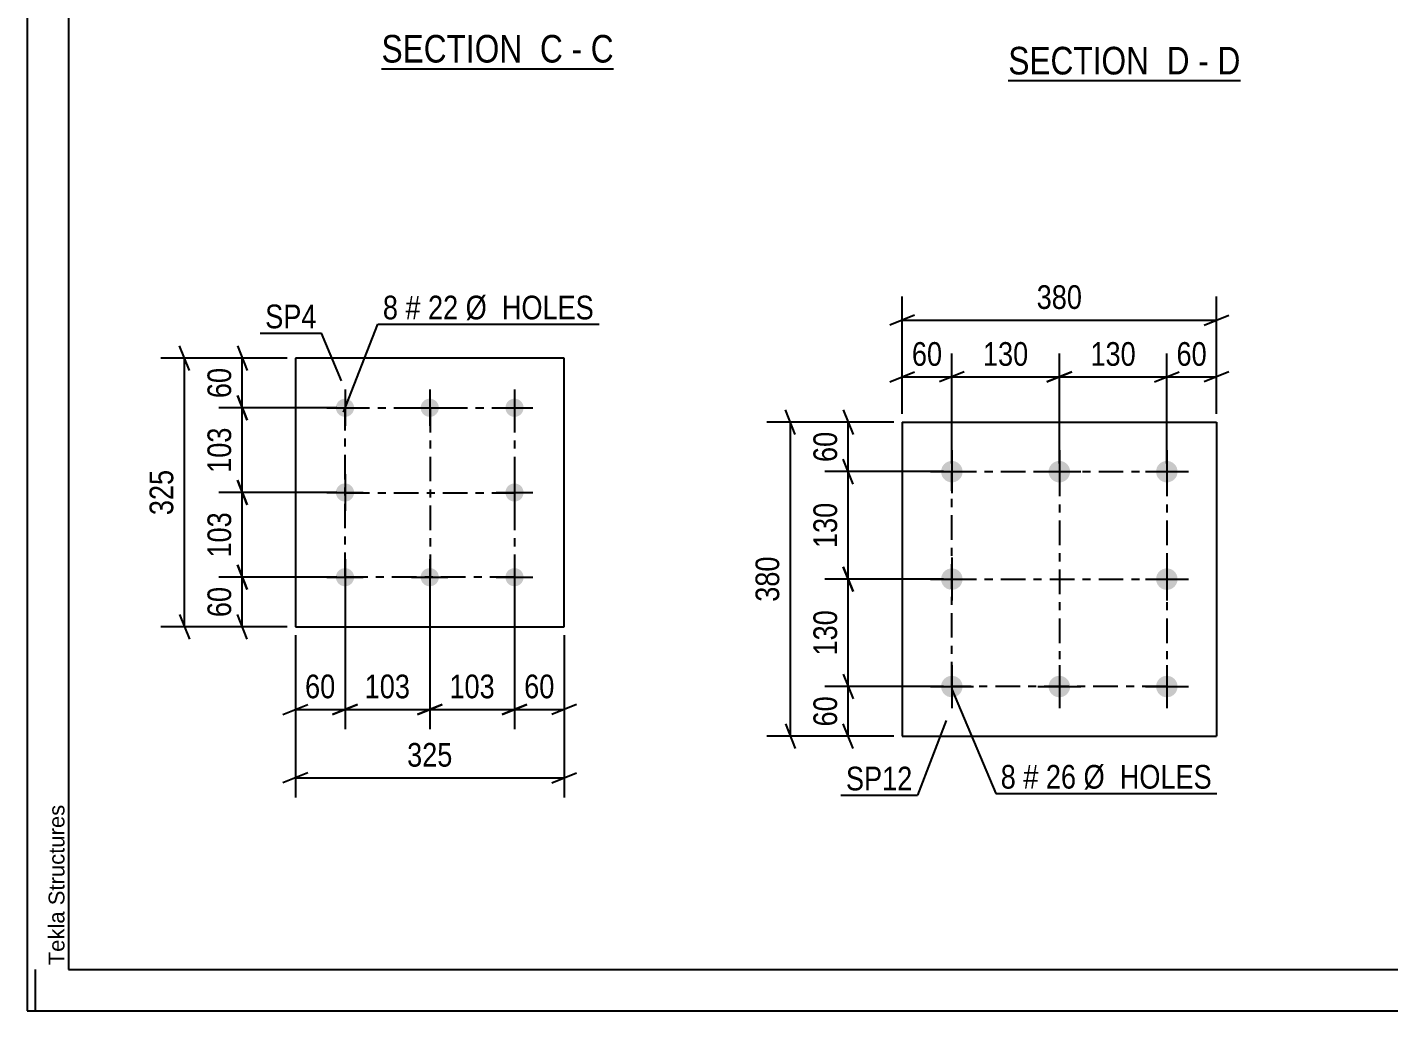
# Model space of a CAD drawing. Header units: millimetres. Extents: x 0 to 841, y 0 to 594.
# Drawn here: x 0 to 164.7, y 0 to 119 of the extents above; entities that cross this region are included whole.
import ezdxf

# ---------------------------------------------------------------- set-up
doc = ezdxf.new("R2010")
doc.units = ezdxf.units.MM
doc.linetypes.add('DXK_LINE_DOT3', pattern=[5.9187, 2.979, -0.9799, 0.9799, -0.9799])
doc.styles.add('Arial', font='arial.ttf', dxfattribs={"height": 0.2})
doc.styles.add('Arial Narrow', font='ARIALN.TTF', dxfattribs={"height": 0.2})

# ---------------------------------------------------------------- blocks, each defined once
blk = doc.blocks.new('Unknown-283124494-1135')
at = {"color": 5, "linetype": 'Continuous'}
for p, q in [((0, 594), (0, 0)), ((5, 589), (5, 5)), ((1, 0), (1, 5)), ((5, 5), (836, 5)), ((0, 0), (841, 0))]:
    blk.add_line(p, q, dxfattribs=at)
at = {"color": 174, "linetype": 'Continuous', "style": 'Arial'}
blk.add_text('Tekla Structures', height=1.9102, rotation=90, dxfattribs=at).set_placement((4.5, 5.5))
blk = doc.blocks.new('Unknown-283124494-13 - 15674')
at = {"color": 6, "linetype": 'Continuous'}
blk.add_line((42.85, 113.98), (70.92, 113.98), dxfattribs=at)
at = {"color": 0, "linetype": 'Continuous'}
for points in [[(60.96, 114.73), (60.96, 118.23), (42.85, 118.23), (42.85, 114.73)], [(64.77, 114.73), (64.77, 118.23), (62.01, 118.23), (62.01, 114.73)], [(67.1, 114.73), (67.1, 118.23), (65.82, 118.23), (65.82, 114.73)], [(70.92, 114.73), (70.92, 118.23), (68.15, 118.23), (68.15, 114.73)]]:
    blk.add_wipeout(points, dxfattribs=at)
at = {"color": 7, "linetype": 'Continuous', "style": 'Arial Narrow'}
for s, p in [('SECTION ', (42.85, 114.73)), ('C', (62.01, 114.73)), ('C', (68.15, 114.73)), ('-', (65.82, 114.73))]:
    blk.add_text(s, height=3.34, dxfattribs=at).set_placement(p)
blk = doc.blocks.new('Unknown-283124494-14 - 6029')
at = {"color": 6, "linetype": 'Continuous'}
blk.add_line((118.65, 112.54), (146.72, 112.54), dxfattribs=at)
at = {"color": 0, "linetype": 'Continuous'}
for points in [[(136.75, 113.29), (136.75, 116.79), (118.65, 116.79), (118.65, 113.29)], [(140.57, 113.29), (140.57, 116.79), (137.8, 116.79), (137.8, 113.29)], [(142.9, 113.29), (142.9, 116.79), (141.62, 116.79), (141.62, 113.29)], [(146.72, 113.29), (146.72, 116.79), (143.95, 116.79), (143.95, 113.29)]]:
    blk.add_wipeout(points, dxfattribs=at)
at = {"color": 7, "linetype": 'Continuous', "style": 'Arial Narrow'}
for s, p in [('SECTION ', (118.65, 113.29)), ('D', (137.8, 113.29)), ('D', (143.95, 113.29)), ('-', (141.62, 113.29))]:
    blk.add_text(s, height=3.34, dxfattribs=at).set_placement(p)
blk = doc.blocks.new('Bolt-283124494-5591 - 5557')
at = {"linetype": 'Continuous'}
for points in [[(111.82, 66.53, -1), (111.82, 63.93, -1)], [(124.82, 66.53, -1), (124.82, 63.93, -1)], [(137.82, 66.53, -1), (137.82, 63.93, -1)], [(111.82, 53.53, -1), (111.82, 50.93, -1)], [(137.82, 53.53, -1), (137.82, 50.93, -1)], [(111.82, 40.53, -1), (111.82, 37.93, -1)], [(124.82, 40.53, -1), (124.82, 37.93, -1)], [(137.82, 40.53, -1), (137.82, 37.93, -1)]]:
    blk.add_hatch(color=1, dxfattribs=at).paths.add_polyline_path(points)
at = {"color": 1, "linetype": 'Continuous'}
for p, q in [((111.82, 67.83), (111.82, 62.63)), ((124.82, 67.83), (124.82, 62.63)), ((137.82, 67.83), (137.82, 62.63)), ((109.22, 65.23), (114.42, 65.23)), ((122.22, 65.23), (127.42, 65.23)), ((135.22, 65.23), (140.42, 65.23)), ((111.82, 54.83), (111.82, 49.63)), ((137.82, 54.83), (137.82, 49.63)), ((109.22, 52.23), (114.42, 52.23)), ((135.22, 52.23), (140.42, 52.23)), ((111.82, 41.83), (111.82, 36.63)), ((124.82, 41.83), (124.82, 36.63)), ((137.82, 41.83), (137.82, 36.63)), ((109.22, 39.23), (114.42, 39.23)), ((122.22, 39.23), (127.42, 39.23)), ((135.22, 39.23), (140.42, 39.23))]:
    blk.add_line(p, q, dxfattribs=at)
blk = doc.blocks.new('Part-283124494-5596 - 5557')
at = {"color": 2, "linetype": 'Continuous'}
for p, q in [((105.82, 71.23), (105.82, 33.23)), ((105.82, 71.23), (143.82, 71.23)), ((143.82, 71.23), (143.82, 33.23)), ((105.82, 33.23), (143.82, 33.23))]:
    blk.add_line(p, q, dxfattribs=at)
blk = doc.blocks.new('Bolt-283124494-5352 - 5290')
at = {"linetype": 'Continuous'}
for points in [[(38.43, 74.06, -1), (38.43, 71.86, -1)], [(48.68, 74.06, -1), (48.68, 71.86, -1)], [(58.93, 74.06, -1), (58.93, 71.86, -1)], [(38.43, 63.81, -1), (38.43, 61.61, -1)], [(58.93, 63.81, -1), (58.93, 61.61, -1)], [(38.43, 53.56, -1), (38.43, 51.36, -1)], [(48.68, 53.56, -1), (48.68, 51.36, -1)], [(58.93, 53.56, -1), (58.93, 51.36, -1)]]:
    blk.add_hatch(color=1, dxfattribs=at).paths.add_polyline_path(points)
at = {"color": 1, "linetype": 'Continuous'}
for p, q in [((38.43, 75.16), (38.43, 70.76)), ((48.68, 75.16), (48.68, 70.76)), ((58.93, 75.16), (58.93, 70.76)), ((36.23, 72.96), (40.63, 72.96)), ((46.48, 72.96), (50.88, 72.96)), ((56.73, 72.96), (61.13, 72.96)), ((38.43, 64.91), (38.43, 60.51)), ((58.93, 64.91), (58.93, 60.51)), ((36.23, 62.71), (40.63, 62.71)), ((56.73, 62.71), (61.13, 62.71)), ((38.43, 54.66), (38.43, 50.26)), ((48.68, 54.66), (48.68, 50.26)), ((58.93, 54.66), (58.93, 50.26)), ((36.23, 52.46), (40.63, 52.46)), ((46.48, 52.46), (50.88, 52.46)), ((56.73, 52.46), (61.13, 52.46))]:
    blk.add_line(p, q, dxfattribs=at)
blk = doc.blocks.new('Part-283124494-5357 - 5290')
at = {"color": 2, "linetype": 'Continuous'}
for p, q in [((32.43, 78.96), (32.43, 46.46)), ((64.93, 78.96), (32.43, 78.96)), ((64.93, 46.46), (64.93, 78.96)), ((32.43, 46.46), (64.93, 46.46))]:
    blk.add_line(p, q, dxfattribs=at)
blk = doc.blocks.new('Rectangle-283124494-5683 - 5557')
at = {"color": 1, "linetype": 'DXK_LINE_DOT3'}
blk.add_lwpolyline([(111.82, 65.23), (137.82, 65.23), (137.82, 39.23), (111.82, 39.23), (111.82, 65.23)], close=True, dxfattribs=at)
blk = doc.blocks.new('Rectangle-283124494-5445 - 5290')
at = {"color": 1, "linetype": 'DXK_LINE_DOT3'}
blk.add_lwpolyline([(38.43, 72.96), (58.93, 72.96), (58.93, 52.46), (38.43, 52.46), (38.43, 72.96)], close=True, dxfattribs=at)
blk = doc.blocks.new('Line-283124494-5676 - 5557')
at = {"color": 1, "linetype": 'DXK_LINE_DOT3'}
blk.add_line((124.82, 65.23), (124.82, 39.23), dxfattribs=at)
blk = doc.blocks.new('Line-283124494-5438 - 5290')
at = {"color": 1, "linetype": 'DXK_LINE_DOT3'}
blk.add_line((48.73, 72.96), (48.73, 52.46), dxfattribs=at)
blk = doc.blocks.new('Line-283124494-5669 - 5557')
at = {"color": 1, "linetype": 'DXK_LINE_DOT3'}
blk.add_line((111.82, 52.23), (137.82, 52.23), dxfattribs=at)
blk = doc.blocks.new('Line-283124494-5430 - 5290')
at = {"color": 1, "linetype": 'DXK_LINE_DOT3'}
blk.add_line((38.43, 62.66), (58.93, 62.66), dxfattribs=at)
blk = doc.blocks.new('StraightDimension-283124494-5602 - 5557')
at = {"color": 7, "linetype": 'Continuous'}
for p, q in [((98.69, 72.73), (99.89, 69.73)), ((104.82, 71.23), (96.44, 71.23)), ((99.29, 65.23), (99.29, 71.23)), ((99.89, 63.73), (98.69, 66.73)), ((110.82, 65.23), (96.44, 65.23))]:
    blk.add_line(p, q, dxfattribs=at)
at = {"color": 0}
blk.add_wipeout([(98.54, 70.66), (94.34, 70.66), (94.34, 65.8), (98.54, 65.8)], dxfattribs=at)
at = {"color": 3, "style": 'Arial Narrow'}
blk.add_text('60', height=2.863, rotation=90.0002, dxfattribs=at).set_placement((97.94, 66.4))
blk = doc.blocks.new('StraightDimension-283124494-5612 - 5557')
at = {"color": 7, "linetype": 'Continuous'}
for p, q in [((98.69, 40.73), (99.89, 37.73)), ((110.82, 39.23), (96.44, 39.23)), ((99.29, 33.23), (99.29, 39.23)), ((99.89, 31.73), (98.69, 34.73)), ((104.82, 33.23), (96.44, 33.23))]:
    blk.add_line(p, q, dxfattribs=at)
at = {"color": 0}
blk.add_wipeout([(98.54, 38.66), (94.34, 38.66), (94.34, 33.8), (98.54, 33.8)], dxfattribs=at)
at = {"color": 3, "style": 'Arial Narrow'}
blk.add_text('60', height=2.863, rotation=90.0002, dxfattribs=at).set_placement((97.94, 34.4))
blk = doc.blocks.new('StraightDimension-283124494-5623 - 5557')
at = {"color": 7, "linetype": 'Continuous'}
for p, q in [((92.89, 69.73), (91.69, 72.73)), ((104.82, 71.23), (89.44, 71.23)), ((92.29, 33.23), (92.29, 71.23)), ((91.69, 34.73), (92.89, 31.73)), ((104.82, 33.23), (89.44, 33.23))]:
    blk.add_line(p, q, dxfattribs=at)
at = {"color": 0}
blk.add_wipeout([(91.54, 55.57), (87.34, 55.57), (87.34, 48.89), (91.54, 48.89)], dxfattribs=at)
at = {"color": 3, "style": 'Arial Narrow'}
blk.add_text('380', height=2.863, rotation=90.0002, dxfattribs=at).set_placement((90.94, 49.49))
blk = doc.blocks.new('StraightDimension-283124494-5638 - 5557')
at = {"color": 7, "linetype": 'Continuous'}
for p, q in [((137.82, 66.23), (137.82, 79.54)), ((143.82, 72.23), (143.82, 79.54)), ((136.32, 76.09), (139.32, 77.29)), ((137.82, 76.69), (143.82, 76.69)), ((145.32, 77.29), (142.32, 76.09))]:
    blk.add_line(p, q, dxfattribs=at)
at = {"color": 0}
blk.add_wipeout([(143.25, 77.44), (143.25, 81.64), (138.39, 81.64), (138.39, 77.44)], dxfattribs=at)
at = {"color": 3, "style": 'Arial Narrow'}
blk.add_text('60', height=2.863, dxfattribs=at).set_placement((138.99, 78.04))
blk = doc.blocks.new('StraightDimension-283124494-5648 - 5557')
at = {"color": 7, "linetype": 'Continuous'}
for p, q in [((105.82, 72.23), (105.82, 79.54)), ((111.82, 66.23), (111.82, 79.54)), ((104.32, 76.09), (107.32, 77.29)), ((105.82, 76.69), (111.82, 76.69)), ((113.32, 77.29), (110.32, 76.09))]:
    blk.add_line(p, q, dxfattribs=at)
at = {"color": 0}
blk.add_wipeout([(111.25, 77.44), (111.25, 81.64), (106.39, 81.64), (106.39, 77.44)], dxfattribs=at)
at = {"color": 3, "style": 'Arial Narrow'}
blk.add_text('60', height=2.863, dxfattribs=at).set_placement((106.99, 78.04))
blk = doc.blocks.new('StraightDimension-283124494-5659 - 5557')
at = {"color": 7, "linetype": 'Continuous'}
for p, q in [((105.82, 72.23), (105.82, 86.42)), ((143.82, 72.23), (143.82, 86.42)), ((107.32, 84.17), (104.32, 82.97)), ((142.32, 82.97), (145.32, 84.17)), ((105.82, 83.57), (143.82, 83.57))]:
    blk.add_line(p, q, dxfattribs=at)
at = {"color": 0}
blk.add_wipeout([(128.16, 84.32), (128.16, 88.52), (121.48, 88.52), (121.48, 84.32)], dxfattribs=at)
at = {"color": 3, "style": 'Arial Narrow'}
blk.add_text('380', height=2.863, dxfattribs=at).set_placement((122.08, 84.92))
blk = doc.blocks.new('StraightDimension-283124494-13911 - 5557')
at = {"color": 7, "linetype": 'Continuous'}
for p, q in [((99.89, 50.73), (98.69, 53.73)), ((110.82, 52.23), (96.44, 52.23)), ((99.29, 39.23), (99.29, 52.23)), ((98.69, 40.73), (99.89, 37.73)), ((110.82, 39.23), (96.44, 39.23))]:
    blk.add_line(p, q, dxfattribs=at)
at = {"color": 0}
blk.add_wipeout([(98.54, 49.07), (94.34, 49.07), (94.34, 42.39), (98.54, 42.39)], dxfattribs=at)
at = {"color": 3, "style": 'Arial Narrow'}
blk.add_text('130', height=2.863, rotation=90.0002, dxfattribs=at).set_placement((97.94, 42.99))
blk = doc.blocks.new('StraightDimension-283124494-13913 - 5557')
at = {"color": 7, "linetype": 'Continuous'}
for p, q in [((99.89, 63.73), (98.69, 66.73)), ((110.82, 65.23), (96.44, 65.23)), ((99.29, 52.23), (99.29, 65.23)), ((98.69, 53.73), (99.89, 50.73)), ((110.82, 52.23), (96.44, 52.23))]:
    blk.add_line(p, q, dxfattribs=at)
at = {"color": 0}
blk.add_wipeout([(98.54, 62.07), (94.34, 62.07), (94.34, 55.39), (98.54, 55.39)], dxfattribs=at)
at = {"color": 3, "style": 'Arial Narrow'}
blk.add_text('130', height=2.863, rotation=90.0002, dxfattribs=at).set_placement((97.94, 55.99))
blk = doc.blocks.new('StraightDimension-283124494-13933 - 5557')
at = {"color": 7, "linetype": 'Continuous'}
for p, q in [((111.82, 66.23), (111.82, 79.54)), ((124.82, 66.23), (124.82, 79.54)), ((113.32, 77.29), (110.32, 76.09)), ((111.82, 76.69), (124.82, 76.69)), ((123.32, 76.09), (126.32, 77.29))]:
    blk.add_line(p, q, dxfattribs=at)
at = {"color": 0}
blk.add_wipeout([(121.66, 77.44), (121.66, 81.64), (114.98, 81.64), (114.98, 77.44)], dxfattribs=at)
at = {"color": 3, "style": 'Arial Narrow'}
blk.add_text('130', height=2.863, dxfattribs=at).set_placement((115.58, 78.04))
blk = doc.blocks.new('StraightDimension-283124494-13935 - 5557')
at = {"color": 7, "linetype": 'Continuous'}
for p, q in [((124.82, 66.23), (124.82, 79.54)), ((137.82, 66.23), (137.82, 79.54)), ((126.32, 77.29), (123.32, 76.09)), ((124.82, 76.69), (137.82, 76.69)), ((136.32, 76.09), (139.32, 77.29))]:
    blk.add_line(p, q, dxfattribs=at)
at = {"color": 0}
blk.add_wipeout([(134.66, 77.44), (134.66, 81.64), (127.98, 81.64), (127.98, 77.44)], dxfattribs=at)
at = {"color": 3, "style": 'Arial Narrow'}
blk.add_text('130', height=2.863, dxfattribs=at).set_placement((128.58, 78.04))
blk = doc.blocks.new('StraightDimension-283124494-5373 - 5290')
at = {"color": 7, "linetype": 'Continuous'}
for p, q in [((25.41, 53.96), (26.61, 50.96)), ((37.43, 52.46), (23.16, 52.46)), ((26.01, 46.46), (26.01, 52.46)), ((26.61, 44.96), (25.41, 47.96)), ((31.43, 46.46), (23.16, 46.46))]:
    blk.add_line(p, q, dxfattribs=at)
at = {"color": 0}
blk.add_wipeout([(25.26, 51.89), (21.06, 51.89), (21.06, 47.03), (25.26, 47.03)], dxfattribs=at)
at = {"color": 3, "style": 'Arial Narrow'}
blk.add_text('60', height=2.863, rotation=90.0002, dxfattribs=at).set_placement((24.66, 47.63))
blk = doc.blocks.new('StraightDimension-283124494-5359 - 5290')
at = {"color": 7, "linetype": 'Continuous'}
for p, q in [((25.41, 80.46), (26.61, 77.46)), ((31.43, 78.96), (23.16, 78.96)), ((26.01, 72.96), (26.01, 78.96)), ((26.61, 71.46), (25.41, 74.46)), ((37.43, 72.96), (23.16, 72.96))]:
    blk.add_line(p, q, dxfattribs=at)
at = {"color": 0}
blk.add_wipeout([(25.26, 78.39), (21.06, 78.39), (21.06, 73.53), (25.26, 73.53)], dxfattribs=at)
at = {"color": 3, "style": 'Arial Narrow'}
blk.add_text('60', height=2.863, rotation=90.0002, dxfattribs=at).set_placement((24.66, 74.13))
blk = doc.blocks.new('StraightDimension-283124494-5384 - 5290')
at = {"color": 7, "linetype": 'Continuous'}
for p, q in [((32.43, 45.46), (32.43, 25.79)), ((64.93, 45.46), (64.93, 25.79)), ((33.93, 28.79), (30.93, 27.59)), ((32.43, 28.19), (64.93, 28.19)), ((63.43, 27.59), (66.43, 28.79))]:
    blk.add_line(p, q, dxfattribs=at)
at = {"color": 0}
blk.add_wipeout([(52.02, 28.94), (52.02, 33.14), (45.34, 33.14), (45.34, 28.94)], dxfattribs=at)
at = {"color": 3, "style": 'Arial Narrow'}
blk.add_text('325', height=2.863, dxfattribs=at).set_placement((45.94, 29.54))
blk = doc.blocks.new('StraightDimension-283124494-5395 - 5290')
at = {"color": 7, "linetype": 'Continuous'}
for p, q in [((38.43, 51.46), (38.43, 34.06)), ((32.43, 45.46), (32.43, 34.06)), ((30.93, 35.86), (33.93, 37.06)), ((32.43, 36.46), (38.43, 36.46)), ((39.93, 37.06), (36.93, 35.86))]:
    blk.add_line(p, q, dxfattribs=at)
at = {"color": 0}
blk.add_wipeout([(37.86, 37.21), (37.86, 41.41), (33, 41.41), (33, 37.21)], dxfattribs=at)
at = {"color": 3, "style": 'Arial Narrow'}
blk.add_text('60', height=2.863, dxfattribs=at).set_placement((33.6, 37.81))
blk = doc.blocks.new('StraightDimension-283124494-5405 - 5290')
at = {"color": 7, "linetype": 'Continuous'}
for p, q in [((58.93, 51.46), (58.93, 34.06)), ((64.93, 45.46), (64.93, 34.06)), ((57.43, 35.86), (60.43, 37.06)), ((58.93, 36.46), (64.93, 36.46)), ((66.43, 37.06), (63.43, 35.86))]:
    blk.add_line(p, q, dxfattribs=at)
at = {"color": 0}
blk.add_wipeout([(64.36, 37.21), (64.36, 41.41), (59.5, 41.41), (59.5, 37.21)], dxfattribs=at)
at = {"color": 3, "style": 'Arial Narrow'}
blk.add_text('60', height=2.863, dxfattribs=at).set_placement((60.1, 37.81))
blk = doc.blocks.new('StraightDimension-283124494-5420 - 5290')
at = {"color": 7, "linetype": 'Continuous'}
for p, q in [((19.61, 77.46), (18.41, 80.46)), ((31.43, 78.96), (16.16, 78.96)), ((19.01, 46.46), (19.01, 78.96)), ((18.41, 47.96), (19.61, 44.96)), ((31.43, 46.46), (16.16, 46.46))]:
    blk.add_line(p, q, dxfattribs=at)
at = {"color": 0}
blk.add_wipeout([(18.26, 66.05), (14.06, 66.05), (14.06, 59.37), (18.26, 59.37)], dxfattribs=at)
at = {"color": 3, "style": 'Arial Narrow'}
blk.add_text('325', height=2.863, rotation=90.0002, dxfattribs=at).set_placement((17.66, 59.97))
blk = doc.blocks.new('StraightDimension-283124494-13701 - 5290')
at = {"color": 7, "linetype": 'Continuous'}
for p, q in [((37.43, 62.71), (23.16, 62.71)), ((25.41, 64.21), (26.61, 61.21)), ((26.01, 52.46), (26.01, 62.71)), ((26.61, 50.96), (25.41, 53.96)), ((37.43, 52.46), (23.16, 52.46))]:
    blk.add_line(p, q, dxfattribs=at)
at = {"color": 0}
blk.add_wipeout([(25.26, 60.93), (21.06, 60.93), (21.06, 54.24), (25.26, 54.24)], dxfattribs=at)
at = {"color": 3, "style": 'Arial Narrow'}
blk.add_text('103', height=2.863, rotation=90.0002, dxfattribs=at).set_placement((24.66, 54.84))
blk = doc.blocks.new('StraightDimension-283124494-13703 - 5290')
at = {"color": 7, "linetype": 'Continuous'}
for p, q in [((25.41, 74.46), (26.61, 71.46)), ((37.43, 72.96), (23.16, 72.96)), ((26.01, 62.71), (26.01, 72.96)), ((37.43, 62.71), (23.16, 62.71)), ((26.61, 61.21), (25.41, 64.21))]:
    blk.add_line(p, q, dxfattribs=at)
at = {"color": 0}
blk.add_wipeout([(25.26, 71.18), (21.06, 71.18), (21.06, 64.49), (25.26, 64.49)], dxfattribs=at)
at = {"color": 3, "style": 'Arial Narrow'}
blk.add_text('103', height=2.863, rotation=90.0002, dxfattribs=at).set_placement((24.66, 65.09))
blk = doc.blocks.new('StraightDimension-283124494-13723 - 5290')
at = {"color": 7, "linetype": 'Continuous'}
for p, q in [((38.43, 51.46), (38.43, 34.06)), ((48.68, 51.46), (48.68, 34.06)), ((36.93, 35.86), (39.93, 37.06)), ((38.43, 36.46), (48.68, 36.46)), ((50.18, 37.06), (47.18, 35.86))]:
    blk.add_line(p, q, dxfattribs=at)
at = {"color": 0}
blk.add_wipeout([(46.9, 37.21), (46.9, 41.41), (40.21, 41.41), (40.21, 37.21)], dxfattribs=at)
at = {"color": 3, "style": 'Arial Narrow'}
blk.add_text('103', height=2.863, dxfattribs=at).set_placement((40.81, 37.81))
blk = doc.blocks.new('StraightDimension-283124494-13725 - 5290')
at = {"color": 7, "linetype": 'Continuous'}
for p, q in [((48.68, 51.46), (48.68, 34.06)), ((58.93, 51.46), (58.93, 34.06)), ((47.18, 35.86), (50.18, 37.06)), ((48.68, 36.46), (58.93, 36.46)), ((60.43, 37.06), (57.43, 35.86))]:
    blk.add_line(p, q, dxfattribs=at)
at = {"color": 0}
blk.add_wipeout([(57.15, 37.21), (57.15, 41.41), (50.46, 41.41), (50.46, 37.21)], dxfattribs=at)
at = {"color": 3, "style": 'Arial Narrow'}
blk.add_text('103', height=2.863, dxfattribs=at).set_placement((51.06, 37.81))
blk = doc.blocks.new('Mark-283124494-5587 - 5557')
at = {"color": 0}
for points in [[(119.56, 26.88), (119.56, 29.88), (117.73, 29.88), (117.73, 26.88)], [(122.29, 26.88), (122.29, 29.88), (120.46, 29.88), (120.46, 26.88)], [(126.85, 26.88), (126.85, 29.88), (123.19, 29.88), (123.19, 26.88)], [(143.27, 26.88), (143.27, 29.88), (127.75, 29.88), (127.75, 26.88)]]:
    blk.add_wipeout(points, dxfattribs=at)
for points in [[(119.56, 26.88), (119.56, 29.88), (117.73, 29.88), (117.73, 26.88)], [(122.29, 26.88), (122.29, 29.88), (120.46, 29.88), (120.46, 26.88)], [(126.85, 26.88), (126.85, 29.88), (123.19, 29.88), (123.19, 26.88)], [(143.27, 26.88), (143.27, 29.88), (127.75, 29.88), (127.75, 26.88)]]:
    blk.add_wipeout(points, dxfattribs=at)
at = {"color": 7, "linetype": 'Continuous'}
for p, q in [((111.77, 39.01), (117.13, 26.28)), ((117.13, 26.28), (143.87, 26.28))]:
    blk.add_line(p, q, dxfattribs=at)
at = {"color": 3, "style": 'Arial Narrow'}
for s, height, p in [('8', 2.86, (117.73, 26.88)), ('#', 2.86, (120.46, 26.88)), ('26', 2.863, (123.19, 26.88)), ('Ø  HOLES', 2.863, (127.75, 26.88))]:
    blk.add_text(s, height=height, dxfattribs=at).set_placement(p)
blk = doc.blocks.new('Mark-283124494-5592 - 5557')
at = {"color": 0}
blk.add_wipeout([(107.05, 26.67), (107.05, 29.67), (99.01, 29.67), (99.01, 26.67)], dxfattribs=at)
blk.add_wipeout([(107.05, 26.67), (107.05, 29.67), (99.01, 29.67), (99.01, 26.67)], dxfattribs=at)
at = {"color": 30, "linetype": 'Continuous'}
for p in [(111.14, 35.14), (98.41, 26.07)]:
    blk.add_line(p, (107.65, 26.07), dxfattribs=at)
at = {"color": 3, "style": 'Arial Narrow'}
blk.add_text('SP12', height=2.863, dxfattribs=at).set_placement((99.01, 26.67))
blk = doc.blocks.new('Mark-283124494-5348 - 5290')
at = {"color": 0}
for points in [[(44.84, 83.66), (44.84, 86.66), (43.01, 86.66), (43.01, 83.66)], [(47.57, 83.66), (47.57, 86.66), (45.74, 86.66), (45.74, 83.66)], [(52.12, 83.66), (52.12, 86.66), (48.47, 86.66), (48.47, 83.66)], [(68.55, 83.66), (68.55, 86.66), (53.02, 86.66), (53.02, 83.66)]]:
    blk.add_wipeout(points, dxfattribs=at)
for points in [[(44.84, 83.66), (44.84, 86.66), (43.01, 86.66), (43.01, 83.66)], [(47.57, 83.66), (47.57, 86.66), (45.74, 86.66), (45.74, 83.66)], [(52.12, 83.66), (52.12, 86.66), (48.47, 86.66), (48.47, 83.66)], [(68.55, 83.66), (68.55, 86.66), (53.02, 86.66), (53.02, 83.66)]]:
    blk.add_wipeout(points, dxfattribs=at)
at = {"color": 7, "linetype": 'Continuous'}
for p, q in [((38.23, 72.43), (42.41, 83.06)), ((42.41, 83.06), (69.15, 83.06))]:
    blk.add_line(p, q, dxfattribs=at)
at = {"color": 3, "style": 'Arial Narrow'}
for s, height, p in [('8', 2.86, (43.01, 83.66)), ('#', 2.86, (45.74, 83.66)), ('22', 2.863, (48.47, 83.66)), ('Ø  HOLES', 2.863, (53.02, 83.66))]:
    blk.add_text(s, height=height, dxfattribs=at).set_placement(p)
blk = doc.blocks.new('Mark-283124494-5353 - 5290')
at = {"color": 0}
blk.add_wipeout([(35, 82.58), (35, 85.58), (28.78, 85.58), (28.78, 82.58)], dxfattribs=at)
blk.add_wipeout([(35, 82.58), (35, 85.58), (28.78, 85.58), (28.78, 82.58)], dxfattribs=at)
at = {"color": 30, "linetype": 'Continuous'}
for p in [(28.18, 81.98), (38, 76.23)]:
    blk.add_line(p, (35.6, 81.98), dxfattribs=at)
at = {"color": 3, "style": 'Arial Narrow'}
blk.add_text('SP4', height=2.863, dxfattribs=at).set_placement((28.78, 82.58))

msp = doc.modelspace()

# ---------------------------------------------------------------- block references
for name in ['Unknown-283124494-1135', 'Part-283124494-5357 - 5290', 'Bolt-283124494-5352 - 5290', 'Rectangle-283124494-5445 - 5290', 'Line-283124494-5438 - 5290', 'Part-283124494-5596 - 5557', 'Bolt-283124494-5591 - 5557', 'Rectangle-283124494-5683 - 5557', 'Line-283124494-5676 - 5557', 'Line-283124494-5430 - 5290', 'Line-283124494-5669 - 5557']:
    msp.add_blockref(name, (0, 0))

# ---------------------------------------------------------------- next in the draw order: block references
for name in ['Unknown-283124494-13 - 15674', 'Unknown-283124494-14 - 6029', 'StraightDimension-283124494-5638 - 5557', 'StraightDimension-283124494-5359 - 5290', 'StraightDimension-283124494-5602 - 5557', 'StraightDimension-283124494-5373 - 5290', 'StraightDimension-283124494-5612 - 5557', 'Mark-283124494-5587 - 5557']:
    msp.add_blockref(name, (0, 0))

# ---------------------------------------------------------------- next in the draw order: block references
for name in ['StraightDimension-283124494-5623 - 5557', 'StraightDimension-283124494-5384 - 5290']:
    msp.add_blockref(name, (0, 0))

# ---------------------------------------------------------------- next in the draw order: block references
for name in ['StraightDimension-283124494-5648 - 5557', 'StraightDimension-283124494-13911 - 5557', 'StraightDimension-283124494-5395 - 5290', 'StraightDimension-283124494-5405 - 5290', 'Mark-283124494-5592 - 5557']:
    msp.add_blockref(name, (0, 0))

# ---------------------------------------------------------------- next in the draw order: block references
for name in ['StraightDimension-283124494-5659 - 5557', 'StraightDimension-283124494-5420 - 5290', 'StraightDimension-283124494-13913 - 5557']:
    msp.add_blockref(name, (0, 0))

# ---------------------------------------------------------------- next in the draw order: block references
for name in ['StraightDimension-283124494-13933 - 5557', 'StraightDimension-283124494-13701 - 5290']:
    msp.add_blockref(name, (0, 0))

# ---------------------------------------------------------------- next in the draw order: block references
for name in ['StraightDimension-283124494-13935 - 5557', 'StraightDimension-283124494-13703 - 5290', 'StraightDimension-283124494-13723 - 5290']:
    msp.add_blockref(name, (0, 0))

# ---------------------------------------------------------------- next in the draw order: block references
for name in ['Mark-283124494-5348 - 5290', 'StraightDimension-283124494-13725 - 5290']:
    msp.add_blockref(name, (0, 0))

# ---------------------------------------------------------------- next in the draw order: block references
msp.add_blockref('Mark-283124494-5353 - 5290', (0, 0))

doc.saveas('drawing.dxf')
